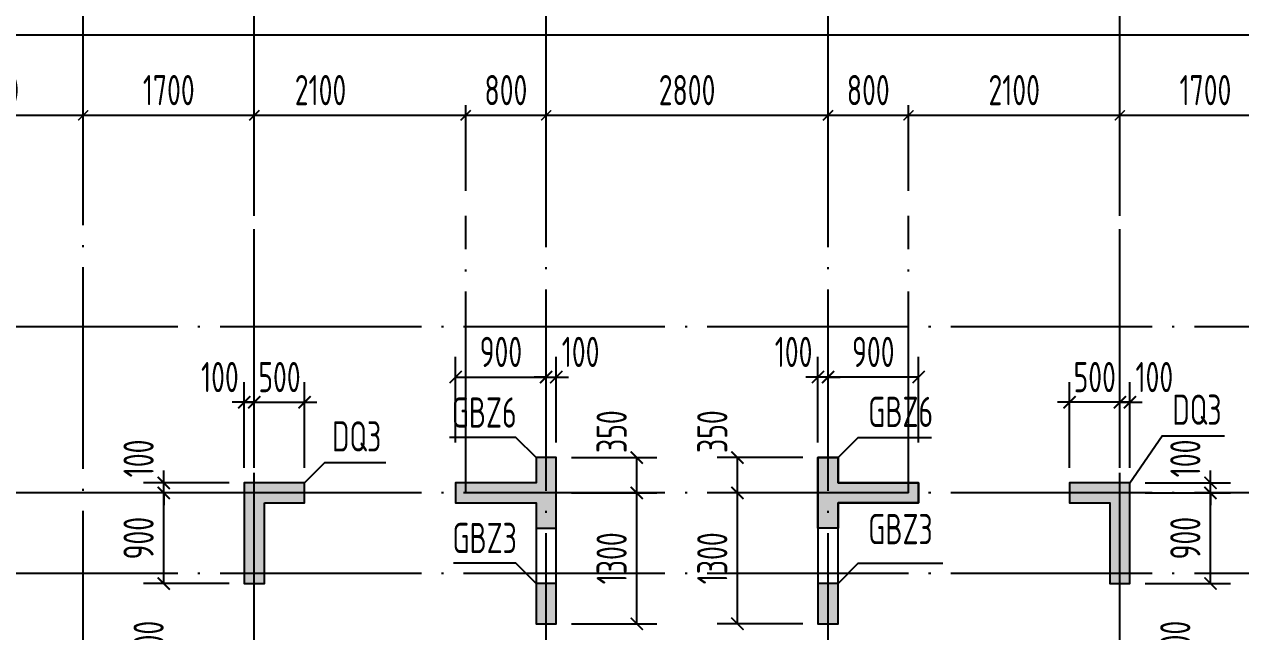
# Model space of a CAD drawing. Extents: x -1058961 to 23600, y -449123 to 2751847.
# Drawn here: x -438814 to -426729, y -176456 to -170423 of the extents above; entities that cross this region are included whole.
import ezdxf
from ezdxf.enums import TextEntityAlignment as Align

# ---------------------------------------------------------------- set-up
doc = ezdxf.new("R2010")
doc.units = 0
doc.header["$LTSCALE"] = 1000
doc.linetypes.add('DOTE', pattern=[2.42, 2, -0.2, 0.02, -0.2])
doc.layers.get('0').update_dxf_attribs({"linetype": 'CONTINUOUS'})
doc.layers.get('DEFPOINTS').update_dxf_attribs({"linetype": 'CONTINUOUS'})
for name, color, linetype in [('A-AXIS', 1, 'CONTINUOUS'), ('A-DOTE', 10, 'DOTE'), ('S-Q墙实线', 6, 'CONTINUOUS'), ('S-Q墙标注', 3, 'CONTINUOUS'), ('S-X详图填充', 252, 'CONTINUOUS'), ('S-X详图实线', 4, 'CONTINUOUS'), ('S-Y一般标注', 3, 'CONTINUOUS'), ('S-Z柱编号', 6, 'CONTINUOUS')]:
    doc.layers.add(name, color=color, linetype=linetype)
doc.styles.add('TSSD_DIMENSION', font='Tssdeng.shx', dxfattribs={"width": 0.7, "bigfont": 'tssdchn.shx'})
doc.styles.add('TSSD_REIN', font='tssdeng.shx', dxfattribs={"width": 0.7, "height": 300, "bigfont": 'tssdchn.shx'})
doc.styles.add('结构文字', font='zstxt.shx', dxfattribs={"width": 0.7, "bigfont": 'zshz.shx'})
doc.dimstyles.new('STRUCK', dxfattribs={"dimtxt": 400, "dimasz": 121, "dimexe": 200, "dimexo": 150, "dimgap": 115, "dimtad": 1, "dimdec": 0, "dimdsep": 46, "dimtxsty": '结构文字', "dimblk": 'ARCHTICK', "dimcen": 400, "dimclrd": 3, "dimclre": 3, "dimclrt": 7, "dimadec": 0, "dimazin": 0, "dimtfac": 1, "dimtdec": 0, "dimtix": 1, "dimtmove": 2, "dimatfit": 3, "dimldrblk": '_DIMX', "dimfxl": 0, "dimtolj": 1, "dimtzin": 0, "dimarcsym": 0})
doc.dimstyles.new('TSSD_100_100', dxfattribs={"dimtxt": 300, "dimasz": 100, "dimexe": 100, "dimexo": 250, "dimgap": 100, "dimtad": 1, "dimdec": 0, "dimzin": 0, "dimdsep": 46, "dimtxsty": 'TSSD_DIMENSION', "dimblk": 'ARCHTICK', "dimcen": 0, "dimdle": 100, "dimclrt": 7, "dimadec": 0, "dimazin": 0, "dimtfac": 1, "dimtdec": 0, "dimtix": 1, "dimtmove": 2, "dimatfit": 3, "dimldrblk": 'ARCHTICK', "dimfxl": 0, "dimtolj": 1, "dimtzin": 0, "dimarcsym": 0})

# ---------------------------------------------------------------- blocks, each defined once
blk = doc.blocks.new('_ArchTick')
at = {"color": 0, "linetype": 'ByBlock', "const_width": 0.15}
blk.add_lwpolyline([(-0.5, -0.5), (0.5, 0.5)], dxfattribs=at)
blk = doc.blocks.new('*D1064')
at = {"layer": 'DEFPOINTS', "color": 0}
for p in [(11100, 19250), (9300, 18250), (11100, 18250)]:
    blk.add_point(p, dxfattribs=at)
at = {"layer": 'S-Y一般标注', "color": 0, "lineweight": -2}
for p, q in [((9300, 18500), (9300, 19350)), ((11100, 18500), (11100, 19350)), ((9200, 19250), (11200, 19250))]:
    blk.add_line(p, q, dxfattribs=at)
at = {"layer": 'S-Y一般标注', "color": 0, "lineweight": -2, "xscale": 100, "yscale": 100, "zscale": 100, "rotation": 180}
blk.add_blockref('_ArchTick', (9300, 19250), dxfattribs=at)
at = {"layer": 'S-Y一般标注', "color": 0, "lineweight": -2, "xscale": 100, "yscale": 100, "zscale": 100}
blk.add_blockref('_ArchTick', (11100, 19250), dxfattribs=at)
at = {"layer": 'S-Y一般标注', "color": 7, "insert": (10200, 19500), "char_height": 300, "attachment_point": 5, "style": 'TSSD_DIMENSION'}
blk.add_mtext('\\A1;1800', dxfattribs=at)
blk = doc.blocks.new('*D1065')
at = {"layer": 'DEFPOINTS', "color": 0}
for p in [(12800, 19250), (11100, 18250), (12800, 18250)]:
    blk.add_point(p, dxfattribs=at)
at = {"layer": 'S-Y一般标注', "color": 0, "lineweight": -2}
for p, q in [((11100, 18500), (11100, 19350)), ((12800, 18500), (12800, 19350)), ((11000, 19250), (12900, 19250))]:
    blk.add_line(p, q, dxfattribs=at)
at = {"layer": 'S-Y一般标注', "color": 0, "lineweight": -2, "xscale": 100, "yscale": 100, "zscale": 100, "rotation": 180}
blk.add_blockref('_ArchTick', (11100, 19250), dxfattribs=at)
at = {"layer": 'S-Y一般标注', "color": 0, "lineweight": -2, "xscale": 100, "yscale": 100, "zscale": 100}
blk.add_blockref('_ArchTick', (12800, 19250), dxfattribs=at)
at = {"layer": 'S-Y一般标注', "color": 7, "insert": (11950, 19500), "char_height": 300, "attachment_point": 5, "style": 'TSSD_DIMENSION'}
blk.add_mtext('\\A1;1700', dxfattribs=at)
blk = doc.blocks.new('*D1066')
at = {"layer": 'DEFPOINTS', "color": 0}
for p in [(14900, 19250), (12800, 18250), (14900, 18250)]:
    blk.add_point(p, dxfattribs=at)
at = {"layer": 'S-Y一般标注', "color": 0, "lineweight": -2}
for p, q in [((12800, 18500), (12800, 19350)), ((14900, 18500), (14900, 19350)), ((12700, 19250), (15000, 19250))]:
    blk.add_line(p, q, dxfattribs=at)
at = {"layer": 'S-Y一般标注', "color": 0, "lineweight": -2, "xscale": 100, "yscale": 100, "zscale": 100, "rotation": 180}
blk.add_blockref('_ArchTick', (12800, 19250), dxfattribs=at)
at = {"layer": 'S-Y一般标注', "color": 0, "lineweight": -2, "xscale": 100, "yscale": 100, "zscale": 100}
blk.add_blockref('_ArchTick', (14900, 19250), dxfattribs=at)
at = {"layer": 'S-Y一般标注', "color": 7, "insert": (13458, 19500), "char_height": 300, "attachment_point": 5, "style": 'TSSD_DIMENSION'}
blk.add_mtext('\\A1;2100', dxfattribs=at)
blk = doc.blocks.new('*D1067')
at = {"layer": 'DEFPOINTS', "color": 0}
for p in [(18500, 19250), (15700, 18250), (18500, 18250)]:
    blk.add_point(p, dxfattribs=at)
at = {"layer": 'S-Y一般标注', "color": 0, "lineweight": -2}
for p, q in [((15700, 18500), (15700, 19350)), ((18500, 18500), (18500, 19350)), ((15600, 19250), (18600, 19250))]:
    blk.add_line(p, q, dxfattribs=at)
at = {"layer": 'S-Y一般标注', "color": 0, "lineweight": -2, "xscale": 100, "yscale": 100, "zscale": 100, "rotation": 180}
blk.add_blockref('_ArchTick', (15700, 19250), dxfattribs=at)
at = {"layer": 'S-Y一般标注', "color": 0, "lineweight": -2, "xscale": 100, "yscale": 100, "zscale": 100}
blk.add_blockref('_ArchTick', (18500, 19250), dxfattribs=at)
at = {"layer": 'S-Y一般标注', "color": 7, "insert": (17100, 19500), "char_height": 300, "attachment_point": 5, "style": 'TSSD_DIMENSION'}
blk.add_mtext('\\A1;2800', dxfattribs=at)
blk = doc.blocks.new('*D1068')
at = {"layer": 'DEFPOINTS', "color": 0}
for p in [(19300, 19250), (18500, 18250), (19300, 18250)]:
    blk.add_point(p, dxfattribs=at)
at = {"layer": 'S-Y一般标注', "color": 0, "lineweight": -2}
for p, q in [((18500, 18500), (18500, 19350)), ((19300, 18500), (19300, 19350)), ((18400, 19250), (19400, 19250))]:
    blk.add_line(p, q, dxfattribs=at)
at = {"layer": 'S-Y一般标注', "color": 0, "lineweight": -2, "xscale": 100, "yscale": 100, "zscale": 100, "rotation": 180}
blk.add_blockref('_ArchTick', (18500, 19250), dxfattribs=at)
at = {"layer": 'S-Y一般标注', "color": 0, "lineweight": -2, "xscale": 100, "yscale": 100, "zscale": 100}
blk.add_blockref('_ArchTick', (19300, 19250), dxfattribs=at)
at = {"layer": 'S-Y一般标注', "color": 7, "insert": (18900, 19500), "char_height": 300, "attachment_point": 5, "style": 'TSSD_DIMENSION'}
blk.add_mtext('\\A1;800', dxfattribs=at)
blk = doc.blocks.new('*D1069')
at = {"layer": 'DEFPOINTS', "color": 0}
for p in [(23100, 19250), (21400, 18250), (23100, 18250)]:
    blk.add_point(p, dxfattribs=at)
at = {"layer": 'S-Y一般标注', "color": 0, "lineweight": -2}
for p, q in [((21400, 18500), (21400, 19350)), ((23100, 18500), (23100, 19350)), ((21300, 19250), (23200, 19250))]:
    blk.add_line(p, q, dxfattribs=at)
at = {"layer": 'S-Y一般标注', "color": 0, "lineweight": -2, "xscale": 100, "yscale": 100, "zscale": 100, "rotation": 180}
blk.add_blockref('_ArchTick', (21400, 19250), dxfattribs=at)
at = {"layer": 'S-Y一般标注', "color": 0, "lineweight": -2, "xscale": 100, "yscale": 100, "zscale": 100}
blk.add_blockref('_ArchTick', (23100, 19250), dxfattribs=at)
at = {"layer": 'S-Y一般标注', "color": 7, "insert": (22250, 19500), "char_height": 300, "attachment_point": 5, "style": 'TSSD_DIMENSION'}
blk.add_mtext('\\A1;1700', dxfattribs=at)
blk = doc.blocks.new('*D1084')
at = {"layer": 'DEFPOINTS', "color": 0}
for p in [(54600, 20050), (4600, 18250), (54600, 18250)]:
    blk.add_point(p, dxfattribs=at)
at = {"layer": 'S-Y一般标注', "color": 0, "lineweight": -2}
for p, q in [((4600, 18500), (4600, 20150)), ((54600, 18500), (54600, 20150)), ((4500, 20050), (54700, 20050))]:
    blk.add_line(p, q, dxfattribs=at)
at = {"layer": 'S-Y一般标注', "color": 0, "lineweight": -2, "xscale": 100, "yscale": 100, "zscale": 100, "rotation": 180}
blk.add_blockref('_ArchTick', (4600, 20050), dxfattribs=at)
at = {"layer": 'S-Y一般标注', "color": 0, "lineweight": -2, "xscale": 100, "yscale": 100, "zscale": 100}
blk.add_blockref('_ArchTick', (54600, 20050), dxfattribs=at)
at = {"layer": 'S-Y一般标注', "color": 7, "insert": (29600, 20300), "char_height": 300, "attachment_point": 5, "style": 'TSSD_DIMENSION'}
blk.add_mtext('\\A1;50000', dxfattribs=at)
blk = doc.blocks.new('*D1095')
at = {"layer": 'DEFPOINTS', "color": 0}
for p in [(15700, 19250), (14900, 18250), (15700, 18250)]:
    blk.add_point(p, dxfattribs=at)
at = {"layer": 'S-Y一般标注', "color": 0, "lineweight": -2}
for p, q in [((14900, 18500), (14900, 19350)), ((15700, 18500), (15700, 19350)), ((14800, 19250), (15800, 19250))]:
    blk.add_line(p, q, dxfattribs=at)
at = {"layer": 'S-Y一般标注', "color": 0, "lineweight": -2, "xscale": 100, "yscale": 100, "zscale": 100, "rotation": 180}
blk.add_blockref('_ArchTick', (14900, 19250), dxfattribs=at)
at = {"layer": 'S-Y一般标注', "color": 0, "lineweight": -2, "xscale": 100, "yscale": 100, "zscale": 100}
blk.add_blockref('_ArchTick', (15700, 19250), dxfattribs=at)
at = {"layer": 'S-Y一般标注', "color": 7, "insert": (15300, 19500), "char_height": 300, "attachment_point": 5, "style": 'TSSD_DIMENSION'}
blk.add_mtext('\\A1;800', dxfattribs=at)
blk = doc.blocks.new('*D1096')
at = {"layer": 'DEFPOINTS', "color": 0}
for p in [(21400, 19250), (19300, 18250), (21400, 18250)]:
    blk.add_point(p, dxfattribs=at)
at = {"layer": 'S-Y一般标注', "color": 0, "lineweight": -2}
for p, q in [((19300, 18500), (19300, 19350)), ((21400, 18500), (21400, 19350)), ((19200, 19250), (21500, 19250))]:
    blk.add_line(p, q, dxfattribs=at)
at = {"layer": 'S-Y一般标注', "color": 0, "lineweight": -2, "xscale": 100, "yscale": 100, "zscale": 100, "rotation": 180}
blk.add_blockref('_ArchTick', (19300, 19250), dxfattribs=at)
at = {"layer": 'S-Y一般标注', "color": 0, "lineweight": -2, "xscale": 100, "yscale": 100, "zscale": 100}
blk.add_blockref('_ArchTick', (21400, 19250), dxfattribs=at)
at = {"layer": 'S-Y一般标注', "color": 7, "insert": (20350, 19500), "char_height": 300, "attachment_point": 5, "style": 'TSSD_DIMENSION'}
blk.add_mtext('\\A1;2100', dxfattribs=at)
blk = doc.blocks.new('*D894')
at = {"layer": 'DEFPOINTS', "color": 0}
for p in [(-438129, -176777), (-437329, -176777), (-438129, -176877)]:
    blk.add_point(p, dxfattribs=at)
at = {"layer": 'S-Q墙标注', "color": 3, "lineweight": -2}
for p, q in [((-437329, -176777), (-437329, -176656)), ((-437979, -176777), (-437129, -176777)), ((-437329, -176877), (-437329, -176777)), ((-437979, -176877), (-437129, -176877)), ((-437329, -176877), (-437329, -176998))]:
    blk.add_line(p, q, dxfattribs=at)
at = {"layer": 'S-Q墙标注', "color": 3, "lineweight": -2, "xscale": 121, "yscale": 121, "zscale": 121}
for p, rotation in [((-437329, -176777), 270), ((-437329, -176877), 90)]:
    blk.add_blockref('_ArchTick', p, dxfattribs=dict(at, rotation=rotation))
at = {"layer": 'S-Q墙标注', "color": 7, "insert": (-437579, -176535), "char_height": 300, "attachment_point": 5, "rotation": 90, "style": 'TSSD_REIN'}
blk.add_mtext('\\A1;100', dxfattribs=at)
blk = doc.blocks.new('_DIMX')
blk.add_line((-150, 0), (150, 0))
at = {"const_width": 50}
blk.add_lwpolyline([(-70, -70), (70, 70)], dxfattribs=at)
blk = doc.blocks.new('*D901')
at = {"layer": 'DEFPOINTS', "color": 0}
for p in [(-437429, -175077), (-436629, -175077), (-436629, -175977)]:
    blk.add_point(p, dxfattribs=at)
at = {"layer": 'S-Q墙标注', "color": 3, "lineweight": -2}
for p, q in [((-436779, -175077), (-437629, -175077)), ((-437429, -175977), (-437429, -175077)), ((-436779, -175977), (-437629, -175977))]:
    blk.add_line(p, q, dxfattribs=at)
at = {"layer": 'S-Q墙标注', "color": 3, "lineweight": -2, "xscale": 121, "yscale": 121, "zscale": 121}
for p, rotation in [((-437429, -175077), 90), ((-437429, -175977), 270)]:
    blk.add_blockref('_ArchTick', p, dxfattribs=dict(at, rotation=rotation))
at = {"layer": 'S-Q墙标注', "color": 7, "insert": (-437679, -175527), "char_height": 300, "attachment_point": 5, "rotation": 90, "style": 'TSSD_REIN'}
blk.add_mtext('\\A1;900', dxfattribs=at)
blk = doc.blocks.new('*D902')
at = {"layer": 'DEFPOINTS', "color": 0}
for p in [(-437429, -174977), (-436629, -174977), (-436629, -175077)]:
    blk.add_point(p, dxfattribs=at)
at = {"layer": 'S-Q墙标注', "color": 3, "lineweight": -2}
for p, q in [((-437429, -174977), (-437429, -174856)), ((-436779, -174977), (-437629, -174977)), ((-437429, -175077), (-437429, -174977)), ((-436779, -175077), (-437629, -175077)), ((-437429, -175077), (-437429, -175198))]:
    blk.add_line(p, q, dxfattribs=at)
at = {"layer": 'S-Q墙标注', "color": 3, "lineweight": -2, "xscale": 121, "yscale": 121, "zscale": 121}
for p, rotation in [((-437429, -174977), 270), ((-437429, -175077), 90)]:
    blk.add_blockref('_ArchTick', p, dxfattribs=dict(at, rotation=rotation))
at = {"layer": 'S-Q墙标注', "color": 7, "insert": (-437679, -174735), "char_height": 300, "attachment_point": 5, "rotation": 90, "style": 'TSSD_REIN'}
blk.add_mtext('\\A1;100', dxfattribs=at)
blk = doc.blocks.new('*D903')
at = {"layer": 'DEFPOINTS', "color": 0}
for p in [(-436529, -174177), (-436629, -174977), (-436529, -174977)]:
    blk.add_point(p, dxfattribs=at)
at = {"layer": 'S-Q墙标注', "color": 3, "lineweight": -2}
for p, q in [((-436629, -174827), (-436629, -173977)), ((-436529, -174827), (-436529, -173977)), ((-436629, -174177), (-436750, -174177)), ((-436629, -174177), (-436529, -174177)), ((-436529, -174177), (-436408, -174177))]:
    blk.add_line(p, q, dxfattribs=at)
at = {"layer": 'S-Q墙标注', "color": 3, "lineweight": -2, "xscale": 121, "yscale": 121, "zscale": 121}
blk.add_blockref('_ArchTick', (-436629, -174177), dxfattribs=at)
at = {"layer": 'S-Q墙标注', "color": 3, "lineweight": -2, "xscale": 121, "yscale": 121, "zscale": 121, "rotation": 180}
blk.add_blockref('_ArchTick', (-436529, -174177), dxfattribs=at)
at = {"layer": 'S-Q墙标注', "color": 7, "insert": (-436871, -173927), "char_height": 300, "attachment_point": 5, "style": 'TSSD_REIN'}
blk.add_mtext('\\A1;100', dxfattribs=at)
blk = doc.blocks.new('*D904')
at = {"layer": 'DEFPOINTS', "color": 0}
for p in [(-436029, -174177), (-436529, -174977), (-436029, -174977)]:
    blk.add_point(p, dxfattribs=at)
at = {"layer": 'S-Q墙标注', "color": 3, "lineweight": -2}
for p, q in [((-436529, -174827), (-436529, -173977)), ((-436029, -174827), (-436029, -173977)), ((-436529, -174177), (-436650, -174177)), ((-436529, -174177), (-436029, -174177)), ((-436029, -174177), (-435908, -174177))]:
    blk.add_line(p, q, dxfattribs=at)
at = {"layer": 'S-Q墙标注', "color": 3, "lineweight": -2, "xscale": 121, "yscale": 121, "zscale": 121}
blk.add_blockref('_ArchTick', (-436529, -174177), dxfattribs=at)
at = {"layer": 'S-Q墙标注', "color": 3, "lineweight": -2, "xscale": 121, "yscale": 121, "zscale": 121, "rotation": 180}
blk.add_blockref('_ArchTick', (-436029, -174177), dxfattribs=at)
at = {"layer": 'S-Q墙标注', "color": 7, "insert": (-436279, -173927), "char_height": 300, "attachment_point": 5, "style": 'TSSD_REIN'}
blk.add_mtext('\\A1;500', dxfattribs=at)
blk = doc.blocks.new('*D925')
at = {"layer": 'DEFPOINTS', "color": 0}
for p in [(-427129, -176777), (-426329, -176777), (-426329, -176877)]:
    blk.add_point(p, dxfattribs=at)
at = {"layer": 'S-Q墙标注', "color": 3, "lineweight": -2}
for p, q in [((-427129, -176777), (-427129, -176656)), ((-426479, -176777), (-427329, -176777)), ((-427129, -176877), (-427129, -176777)), ((-426479, -176877), (-427329, -176877)), ((-427129, -176877), (-427129, -176998))]:
    blk.add_line(p, q, dxfattribs=at)
at = {"layer": 'S-Q墙标注', "color": 3, "lineweight": -2, "xscale": 121, "yscale": 121, "zscale": 121}
for p, rotation in [((-427129, -176777), 270), ((-427129, -176877), 90)]:
    blk.add_blockref('_ArchTick', p, dxfattribs=dict(at, rotation=rotation))
at = {"layer": 'S-Q墙标注', "color": 7, "insert": (-427379, -176535), "char_height": 300, "attachment_point": 5, "rotation": 90, "style": 'TSSD_REIN'}
blk.add_mtext('\\A1;100', dxfattribs=at)
blk = doc.blocks.new('*D932')
at = {"layer": 'DEFPOINTS', "color": 0}
for p in [(-427829, -175077), (-427029, -175077), (-427829, -175977)]:
    blk.add_point(p, dxfattribs=at)
at = {"layer": 'S-Q墙标注', "color": 3, "lineweight": -2}
for p, q in [((-427679, -175077), (-426829, -175077)), ((-427029, -175977), (-427029, -175077)), ((-427679, -175977), (-426829, -175977))]:
    blk.add_line(p, q, dxfattribs=at)
at = {"layer": 'S-Q墙标注', "color": 3, "lineweight": -2, "xscale": 121, "yscale": 121, "zscale": 121}
for p, rotation in [((-427029, -175077), 90), ((-427029, -175977), 270)]:
    blk.add_blockref('_ArchTick', p, dxfattribs=dict(at, rotation=rotation))
at = {"layer": 'S-Q墙标注', "color": 7, "insert": (-427279, -175527), "char_height": 300, "attachment_point": 5, "rotation": 90, "style": 'TSSD_REIN'}
blk.add_mtext('\\A1;900', dxfattribs=at)
blk = doc.blocks.new('*D933')
at = {"layer": 'DEFPOINTS', "color": 0}
for p in [(-427829, -174977), (-427029, -174977), (-427829, -175077)]:
    blk.add_point(p, dxfattribs=at)
at = {"layer": 'S-Q墙标注', "color": 3, "lineweight": -2}
for p, q in [((-427029, -174977), (-427029, -174856)), ((-427679, -174977), (-426829, -174977)), ((-427029, -175077), (-427029, -174977)), ((-427679, -175077), (-426829, -175077)), ((-427029, -175077), (-427029, -175198))]:
    blk.add_line(p, q, dxfattribs=at)
at = {"layer": 'S-Q墙标注', "color": 3, "lineweight": -2, "xscale": 121, "yscale": 121, "zscale": 121}
for p, rotation in [((-427029, -174977), 270), ((-427029, -175077), 90)]:
    blk.add_blockref('_ArchTick', p, dxfattribs=dict(at, rotation=rotation))
at = {"layer": 'S-Q墙标注', "color": 7, "insert": (-427279, -174735), "char_height": 300, "attachment_point": 5, "rotation": 90, "style": 'TSSD_REIN'}
blk.add_mtext('\\A1;100', dxfattribs=at)
blk = doc.blocks.new('*D934')
at = {"layer": 'DEFPOINTS', "color": 0}
for p in [(-427929, -174177), (-427929, -174977), (-427829, -174977)]:
    blk.add_point(p, dxfattribs=at)
at = {"layer": 'S-Q墙标注', "color": 3, "lineweight": -2}
for p, q in [((-427929, -174827), (-427929, -173977)), ((-427829, -174827), (-427829, -173977)), ((-427929, -174177), (-428050, -174177)), ((-427829, -174177), (-427929, -174177)), ((-427829, -174177), (-427708, -174177))]:
    blk.add_line(p, q, dxfattribs=at)
at = {"layer": 'S-Q墙标注', "color": 3, "lineweight": -2, "xscale": 121, "yscale": 121, "zscale": 121}
blk.add_blockref('_ArchTick', (-427929, -174177), dxfattribs=at)
at = {"layer": 'S-Q墙标注', "color": 3, "lineweight": -2, "xscale": 121, "yscale": 121, "zscale": 121, "rotation": 180}
blk.add_blockref('_ArchTick', (-427829, -174177), dxfattribs=at)
at = {"layer": 'S-Q墙标注', "color": 7, "insert": (-427587, -173927), "char_height": 300, "attachment_point": 5, "style": 'TSSD_REIN'}
blk.add_mtext('\\A1;100', dxfattribs=at)
blk = doc.blocks.new('*D935')
at = {"layer": 'DEFPOINTS', "color": 0}
for p in [(-428429, -174177), (-428429, -174977), (-427929, -174977)]:
    blk.add_point(p, dxfattribs=at)
at = {"layer": 'S-Q墙标注', "color": 3, "lineweight": -2}
for p, q in [((-428429, -174827), (-428429, -173977)), ((-427929, -174827), (-427929, -173977)), ((-428429, -174177), (-428550, -174177)), ((-427929, -174177), (-428429, -174177)), ((-427929, -174177), (-427808, -174177))]:
    blk.add_line(p, q, dxfattribs=at)
at = {"layer": 'S-Q墙标注', "color": 3, "lineweight": -2, "xscale": 121, "yscale": 121, "zscale": 121}
blk.add_blockref('_ArchTick', (-428429, -174177), dxfattribs=at)
at = {"layer": 'S-Q墙标注', "color": 3, "lineweight": -2, "xscale": 121, "yscale": 121, "zscale": 121, "rotation": 180}
blk.add_blockref('_ArchTick', (-427929, -174177), dxfattribs=at)
at = {"layer": 'S-Q墙标注', "color": 7, "insert": (-428179, -173927), "char_height": 300, "attachment_point": 5, "style": 'TSSD_REIN'}
blk.add_mtext('\\A1;500', dxfattribs=at)
blk = doc.blocks.new('*D1260')
at = {"layer": 'DEFPOINTS', "color": 0}
for p in [(-433529, -175077), (-432729, -175077), (-433529, -176377)]:
    blk.add_point(p, dxfattribs=at)
at = {"layer": 'S-Q墙标注', "color": 3, "lineweight": -2}
for p, q in [((-433379, -175077), (-432529, -175077)), ((-432729, -176377), (-432729, -175077)), ((-433379, -176377), (-432529, -176377))]:
    blk.add_line(p, q, dxfattribs=at)
at = {"layer": 'S-Q墙标注', "color": 3, "lineweight": -2, "xscale": 121, "yscale": 121, "zscale": 121}
for p, rotation in [((-432729, -175077), 90), ((-432729, -176377), 270)]:
    blk.add_blockref('_ArchTick', p, dxfattribs=dict(at, rotation=rotation))
at = {"layer": 'S-Q墙标注', "color": 7, "insert": (-432979, -175727), "char_height": 300, "attachment_point": 5, "rotation": 90, "style": 'TSSD_REIN'}
blk.add_mtext('\\A1;1300', dxfattribs=at)
blk = doc.blocks.new('*D1261')
at = {"layer": 'DEFPOINTS', "color": 0}
for p in [(-433529, -174727), (-432729, -174727), (-433529, -175077)]:
    blk.add_point(p, dxfattribs=at)
at = {"layer": 'S-Q墙标注', "color": 3, "lineweight": -2}
for p, q in [((-433379, -174727), (-432529, -174727)), ((-432729, -175077), (-432729, -174727)), ((-433379, -175077), (-432529, -175077))]:
    blk.add_line(p, q, dxfattribs=at)
at = {"layer": 'S-Q墙标注', "color": 3, "lineweight": -2, "xscale": 121, "yscale": 121, "zscale": 121}
for p, rotation in [((-432729, -174727), 90), ((-432729, -175077), 270)]:
    blk.add_blockref('_ArchTick', p, dxfattribs=dict(at, rotation=rotation))
at = {"layer": 'S-Q墙标注', "color": 7, "insert": (-432979, -174469), "char_height": 300, "attachment_point": 5, "rotation": 90, "style": 'TSSD_REIN'}
blk.add_mtext('\\A1;350', dxfattribs=at)
blk = doc.blocks.new('*D1262')
at = {"layer": 'DEFPOINTS', "color": 0}
for p in [(-433629, -173927), (-434529, -174727), (-433629, -174727)]:
    blk.add_point(p, dxfattribs=at)
at = {"layer": 'S-Q墙标注', "color": 3, "lineweight": -2}
for p, q in [((-434529, -174577), (-434529, -173727)), ((-433629, -174577), (-433629, -173727)), ((-434529, -173927), (-433629, -173927))]:
    blk.add_line(p, q, dxfattribs=at)
at = {"layer": 'S-Q墙标注', "color": 3, "lineweight": -2, "xscale": 121, "yscale": 121, "zscale": 121, "rotation": 180}
blk.add_blockref('_ArchTick', (-434529, -173927), dxfattribs=at)
at = {"layer": 'S-Q墙标注', "color": 3, "lineweight": -2, "xscale": 121, "yscale": 121, "zscale": 121}
blk.add_blockref('_ArchTick', (-433629, -173927), dxfattribs=at)
at = {"layer": 'S-Q墙标注', "color": 7, "insert": (-434079, -173677), "char_height": 300, "attachment_point": 5, "style": 'TSSD_REIN'}
blk.add_mtext('\\A1;900', dxfattribs=at)
blk = doc.blocks.new('*D1263')
at = {"layer": 'DEFPOINTS', "color": 0}
for p in [(-433529, -173927), (-433629, -174727), (-433529, -174727)]:
    blk.add_point(p, dxfattribs=at)
at = {"layer": 'S-Q墙标注', "color": 3, "lineweight": -2}
for p, q in [((-433629, -174577), (-433629, -173727)), ((-433529, -174577), (-433529, -173727)), ((-433629, -173927), (-433750, -173927)), ((-433629, -173927), (-433529, -173927)), ((-433529, -173927), (-433408, -173927))]:
    blk.add_line(p, q, dxfattribs=at)
at = {"layer": 'S-Q墙标注', "color": 3, "lineweight": -2, "xscale": 121, "yscale": 121, "zscale": 121}
blk.add_blockref('_ArchTick', (-433629, -173927), dxfattribs=at)
at = {"layer": 'S-Q墙标注', "color": 3, "lineweight": -2, "xscale": 121, "yscale": 121, "zscale": 121, "rotation": 180}
blk.add_blockref('_ArchTick', (-433529, -173927), dxfattribs=at)
at = {"layer": 'S-Q墙标注', "color": 7, "insert": (-433287, -173677), "char_height": 300, "attachment_point": 5, "style": 'TSSD_REIN'}
blk.add_mtext('\\A1;100', dxfattribs=at)
blk = doc.blocks.new('*D1264')
at = {"layer": 'DEFPOINTS', "color": 0}
for p in [(-431729, -175077), (-430929, -175077), (-430929, -176377)]:
    blk.add_point(p, dxfattribs=at)
at = {"layer": 'S-Q墙标注', "color": 3, "lineweight": -2}
for p, q in [((-431079, -175077), (-431929, -175077)), ((-431729, -176377), (-431729, -175077)), ((-431079, -176377), (-431929, -176377))]:
    blk.add_line(p, q, dxfattribs=at)
at = {"layer": 'S-Q墙标注', "color": 3, "lineweight": -2, "xscale": 121, "yscale": 121, "zscale": 121}
for p, rotation in [((-431729, -175077), 90), ((-431729, -176377), 270)]:
    blk.add_blockref('_ArchTick', p, dxfattribs=dict(at, rotation=rotation))
at = {"layer": 'S-Q墙标注', "color": 7, "insert": (-431979, -175727), "char_height": 300, "attachment_point": 5, "rotation": 90, "style": 'TSSD_REIN'}
blk.add_mtext('\\A1;1300', dxfattribs=at)
blk = doc.blocks.new('*D1265')
at = {"layer": 'DEFPOINTS', "color": 0}
for p in [(-431729, -174727), (-430929, -174727), (-430929, -175077)]:
    blk.add_point(p, dxfattribs=at)
at = {"layer": 'S-Q墙标注', "color": 3, "lineweight": -2}
for p, q in [((-431079, -174727), (-431929, -174727)), ((-431729, -175077), (-431729, -174727)), ((-431079, -175077), (-431929, -175077))]:
    blk.add_line(p, q, dxfattribs=at)
at = {"layer": 'S-Q墙标注', "color": 3, "lineweight": -2, "xscale": 121, "yscale": 121, "zscale": 121}
for p, rotation in [((-431729, -174727), 90), ((-431729, -175077), 270)]:
    blk.add_blockref('_ArchTick', p, dxfattribs=dict(at, rotation=rotation))
at = {"layer": 'S-Q墙标注', "color": 7, "insert": (-431979, -174469), "char_height": 300, "attachment_point": 5, "rotation": 90, "style": 'TSSD_REIN'}
blk.add_mtext('\\A1;350', dxfattribs=at)
blk = doc.blocks.new('*D1266')
at = {"layer": 'DEFPOINTS', "color": 0}
for p in [(-430829, -173927), (-430829, -174727), (-429929, -174727)]:
    blk.add_point(p, dxfattribs=at)
at = {"layer": 'S-Q墙标注', "color": 3, "lineweight": -2}
for p, q in [((-430829, -174577), (-430829, -173727)), ((-429929, -174577), (-429929, -173727)), ((-429929, -173927), (-430829, -173927))]:
    blk.add_line(p, q, dxfattribs=at)
at = {"layer": 'S-Q墙标注', "color": 3, "lineweight": -2, "xscale": 121, "yscale": 121, "zscale": 121, "rotation": 180}
blk.add_blockref('_ArchTick', (-430829, -173927), dxfattribs=at)
at = {"layer": 'S-Q墙标注', "color": 3, "lineweight": -2, "xscale": 121, "yscale": 121, "zscale": 121}
blk.add_blockref('_ArchTick', (-429929, -173927), dxfattribs=at)
at = {"layer": 'S-Q墙标注', "color": 7, "insert": (-430379, -173677), "char_height": 300, "attachment_point": 5, "style": 'TSSD_REIN'}
blk.add_mtext('\\A1;900', dxfattribs=at)
blk = doc.blocks.new('*D1267')
at = {"layer": 'DEFPOINTS', "color": 0}
for p in [(-430929, -173927), (-430929, -174727), (-430829, -174727)]:
    blk.add_point(p, dxfattribs=at)
at = {"layer": 'S-Q墙标注', "color": 3, "lineweight": -2}
for p, q in [((-430929, -174577), (-430929, -173727)), ((-430829, -174577), (-430829, -173727)), ((-430929, -173927), (-431050, -173927)), ((-430829, -173927), (-430929, -173927)), ((-430829, -173927), (-430708, -173927))]:
    blk.add_line(p, q, dxfattribs=at)
at = {"layer": 'S-Q墙标注', "color": 3, "lineweight": -2, "xscale": 121, "yscale": 121, "zscale": 121}
blk.add_blockref('_ArchTick', (-430929, -173927), dxfattribs=at)
at = {"layer": 'S-Q墙标注', "color": 3, "lineweight": -2, "xscale": 121, "yscale": 121, "zscale": 121, "rotation": 180}
blk.add_blockref('_ArchTick', (-430829, -173927), dxfattribs=at)
at = {"layer": 'S-Q墙标注', "color": 7, "insert": (-431171, -173677), "char_height": 300, "attachment_point": 5, "style": 'TSSD_REIN'}
blk.add_mtext('\\A1;100', dxfattribs=at)
blk = doc.blocks.new('20210726.16395156')
at = {"layer": 'A-AXIS'}
for p, q in [((11100, 18249.9), (11100, 21049.9)), ((12800, 18249.9), (12800, 21049.9)), ((15700, 18249.9), (15700, 21049.9)), ((18500, 18249.9), (18500, 21049.9)), ((21400, 18249.9), (21400, 21049.9))]:
    blk.add_line(p, q, dxfattribs=at)
at = {"layer": 'A-DOTE'}
for p, q in [((11100, 10900), (11100, 18249.9)), ((12800, 13700), (12800, 18249.9)), ((14900, 15500), (14900, 18249.9)), ((15700, 13100.3), (15700, 18249.9)), ((18500, 13100.3), (18500, 18249.9)), ((19300, 15500), (19300, 18249.9)), ((21400, 13700), (21400, 18249.9)), ((55600, 17150), (3600, 17150)), ((55600, 15500), (3600, 15500)), ((55600, 14700), (3600, 14700))]:
    blk.add_line(p, q, dxfattribs=at)
at = {"layer": 'S-Y一般标注'}
for base, p1, p2, picture, middle in [((54600, 20049.9), (4600, 18249.9), (54600, 18249.9), '*D1084', (29600, 20299.9)), ((11100, 19249.9), (9300, 18249.9), (11100, 18249.9), '*D1064', (10200, 19499.9)), ((12800, 19249.9), (11100, 18249.9), (12800, 18249.9), '*D1065', (11950, 19499.9)), ((15700, 19249.9), (14900, 18249.9), (15700, 18249.9), '*D1095', (15300, 19499.9)), ((18500, 19249.9), (15700, 18249.9), (18500, 18249.9), '*D1067', (17100, 19499.9)), ((19300, 19249.9), (18500, 18249.9), (19300, 18249.9), '*D1068', (18900, 19499.9)), ((21400, 19249.9), (19300, 18249.9), (21400, 18249.9), '*D1096', (20350, 19499.9)), ((23100, 19249.9), (21400, 18249.9), (23100, 18249.9), '*D1069', (22250, 19499.9))]:
    dim = blk.add_linear_dim(base=base, p1=p1, p2=p2, dimstyle='TSSD_100_100', dxfattribs=at)
    dim.commit()
    dim.dimension.update_dxf_attribs({"geometry": picture, "text_midpoint": middle})
dim = blk.add_linear_dim(base=(14900, 19249.9), p1=(12800, 18249.9), p2=(14900, 18249.9), dimstyle='TSSD_100_100', dxfattribs=at)
dim.commit()
dim.dimension.update_dxf_attribs({"geometry": '*D1066', "text_midpoint": (13458.1, 19499.9), "dimtype": 160})

msp = doc.modelspace()

# ---------------------------------------------------------------- hatches: boundary and pattern name
at = {"layer": 'S-X详图填充'}
h = msp.add_hatch(color=256, dxfattribs=at)
h.dxf.hatch_style = 1
h.paths.add_polyline_path([(-433729.01, -175427.36), (-433529.01, -175427.36), (-433529.01, -174726.9), (-433729.01, -174726.9), (-433729.01, -174976.9), (-434529.13, -174976.9), (-434529.13, -175176.9), (-433729.01, -175176.9)])
h = msp.add_hatch(color=256, dxfattribs=at)
h.dxf.hatch_style = 1
h.paths.add_polyline_path([(-430729.01, -175427.36), (-430929.01, -175427.36), (-430929.01, -174726.9), (-430729.01, -174726.9), (-430729.01, -174976.9), (-429928.89, -174976.9), (-429928.89, -175176.9), (-430729.01, -175176.9)])
h = msp.add_hatch(color=256, dxfattribs=at)
h.dxf.hatch_style = 1
h.paths.add_polyline_path([(-436429.01, -175176.9), (-436029.09, -175176.9), (-436029.09, -174976.9), (-436629.01, -174976.9), (-436629.01, -175976.9), (-436429.01, -175976.9)])
h = msp.add_hatch(color=256, dxfattribs=at)
h.dxf.hatch_style = 1
h.paths.add_polyline_path([(-427829.01, -174976.9), (-428428.93, -174976.9), (-428428.93, -175176.9), (-428029.01, -175176.9), (-428029.01, -175976.9), (-427829.01, -175976.9)])
h = msp.add_hatch(color=256, dxfattribs=at)
h.dxf.hatch_style = 1
h.paths.add_polyline_path([(-433529.01, -175976.9), (-433729.01, -175976.9), (-433729.01, -176376.9), (-433529.01, -176376.9)])
h = msp.add_hatch(color=256, dxfattribs=at)
h.dxf.hatch_style = 1
h.paths.add_polyline_path([(-430729.01, -175976.9), (-430929.01, -175976.9), (-430929.01, -176376.9), (-430729.01, -176376.9)])

# ---------------------------------------------------------------- linework, layer by layer
at = {"layer": 'S-Q墙实线'}
msp.add_lwpolyline([(-433529.01, -175076.9), (-433529.01, -174726.9), (-433729.01, -174726.9), (-433729.01, -174976.9), (-434529.13, -174976.9), (-434529.13, -175176.9), (-433729.01, -175176.9), (-433729.01, -176376.9), (-433529.01, -176376.9), (-433529.01, -175076.9)], dxfattribs=at)
for points in [[(-430929.01, -175076.9), (-430929.01, -176376.9), (-430729.01, -176376.9), (-430729.01, -175176.9), (-429929.4, -175176.9), (-429929.4, -174976.9), (-430729.01, -174976.9), (-430729.01, -174726.9), (-430929.01, -174726.9)], [(-436429.01, -175176.9), (-436029.09, -175176.9), (-436029.09, -174976.9), (-436629.01, -174976.9), (-436629.01, -175976.9), (-436429.01, -175976.9)], [(-427829.01, -174976.9), (-428428.93, -174976.9), (-428428.93, -175176.9), (-428029.01, -175176.9), (-428029.01, -175976.9), (-427829.01, -175976.9)]]:
    msp.add_lwpolyline(points, close=True, dxfattribs=at)
at = {"layer": 'S-X详图实线'}
for points in [[(-433729.01, -175427.36), (-433529.01, -175427.36), (-433529.01, -174726.9), (-433729.01, -174726.9), (-433729.01, -174976.9), (-434529.13, -174976.9), (-434529.13, -175176.9), (-433729.01, -175176.9), (-433729.01, -175176.9)], [(-430729.01, -175427.36), (-430929.01, -175427.36), (-430929.01, -174726.9), (-430729.01, -174726.9), (-430729.01, -174976.9), (-429928.89, -174976.9), (-429928.89, -175176.9), (-430729.01, -175176.9), (-430729.01, -175176.9)], [(-436429.01, -175176.9), (-436029.09, -175176.9), (-436029.09, -174976.9), (-436629.01, -174976.9), (-436629.01, -175976.9), (-436429.01, -175976.9), (-436429.01, -175176.9)], [(-427829.01, -174976.9), (-428428.93, -174976.9), (-428428.93, -175176.9), (-428029.01, -175176.9), (-428029.01, -175976.9), (-427829.01, -175976.9), (-427829.01, -174976.9)], [(-433529.01, -175976.9), (-433729.01, -175976.9), (-433729.01, -176376.9), (-433529.01, -176376.9), (-433529.01, -175976.9)], [(-430729.01, -175976.9), (-430929.01, -175976.9), (-430929.01, -176376.9), (-430729.01, -176376.9), (-430729.01, -175976.9)]]:
    msp.add_lwpolyline(points, close=True, dxfattribs=at)
at = {"layer": 'S-Z柱编号', "color": 7}
for points in [[(-433729.07, -174726.9), (-433929.07, -174526.9), (-434590.68, -174526.9)], [(-430729.21, -174726.9), (-430529.21, -174526.9), (-429800.05, -174526.9)], [(-427829.01, -174976.9), (-427509.3, -174511.83), (-426888.51, -174511.83)], [(-436029.09, -174976.9), (-435829.09, -174776.9), (-435223.3, -174776.9)], [(-433729.01, -175976.9), (-433929.01, -175776.9), (-434549.1, -175776.9)], [(-430729.01, -175976.9), (-430529.01, -175776.9), (-429689.01, -175776.9)]]:
    msp.add_lwpolyline(points, dxfattribs=at)

# ---------------------------------------------------------------- block references
at = {"layer": 'A-DOTE'}
msp.add_blockref('20210726.16395156', (-449329.01, -190576.94), dxfattribs=at)

# ---------------------------------------------------------------- texts
at = {"layer": 'S-Z柱编号', "color": 7, "style": 'TSSD_REIN', "width": 0.7}
for s, p in [('GBZ6', (-434567.41, -174519.14)), ('GBZ6', (-430429.21, -174512.35)), ('DQ3', (-427407.57, -174491)), ('DQ3', (-435756.59, -174756.07)), ('GBZ3', (-430429.01, -175676.9)), ('GBZ3', (-434560.69, -175765.19))]:
    msp.add_text(s, height=300, dxfattribs=at).set_placement(p, align=Align.BOTTOM_LEFT)

# ---------------------------------------------------------------- dimensions: what is measured, and where the dimension line sits
at = {"layer": 'S-Q墙标注'}
for base, p1, p2, picture, middle in [((-433629.02, -173926.9), (-434529.13, -174726.9), (-433629.02, -174726.9), '*D1262', (-434079.08, -173676.9)), ((-436029.09, -174176.9), (-436529.01, -174976.9), (-436029.09, -174976.9), '*D904', (-436279.05, -173926.9))]:
    dim = msp.add_linear_dim(base=base, p1=p1, p2=p2, dimstyle='STRUCK', override={"dimtxt": 300, "dimgap": 100, "dimtxsty": 'TSSD_REIN'}, dxfattribs=at)
    dim.commit()
    dim.dimension.update_dxf_attribs({"geometry": picture, "text_midpoint": middle})
for base, p1, p2, picture, middle in [((-433529.01, -173926.9), (-433629.02, -174726.9), (-433529.01, -174726.9), '*D1263', (-433287.09, -173676.9)), ((-436529.01, -174176.9), (-436629.01, -174976.9), (-436529.01, -174976.9), '*D903', (-436870.93, -173926.9))]:
    dim = msp.add_linear_dim(base=base, p1=p1, p2=p2, dimstyle='STRUCK', override={"dimtxt": 300, "dimgap": 100, "dimtxsty": 'TSSD_REIN'}, dxfattribs=at)
    dim.commit()
    dim.dimension.update_dxf_attribs({"geometry": picture, "text_midpoint": middle, "dimtype": 160})
for base, p1, p2, angle, picture, middle in [((-430929.01, -173926.9), (-430829, -174726.9), (-430929.01, -174726.9), 180, '*D1267', (-431170.93, -173676.9)), ((-427929.01, -174176.9), (-427829.01, -174976.9), (-427929.01, -174976.9), 180, '*D934', (-427587.09, -173926.9)), ((-432729.01, -174726.9), (-433529.01, -175076.9), (-433529.01, -174726.9), 90, '*D1261', (-432979.01, -174468.82)), ((-431729.01, -174726.9), (-430929.01, -175076.9), (-430929.01, -174726.9), 90, '*D1265', (-431979.01, -174468.82)), ((-437429.01, -174976.9), (-436629.01, -175076.9), (-436629.01, -174976.9), 90, '*D902', (-437679.01, -174734.97)), ((-427029.01, -174976.9), (-427829.01, -175076.9), (-427829.01, -174976.9), 90, '*D933', (-427279.01, -174734.97)), ((-437329, -176776.9), (-438129, -176876.9), (-438129, -176776.9), 90, '*D894', (-437579, -176534.97)), ((-427129.02, -176776.9), (-426329.02, -176876.9), (-426329.02, -176776.9), 90, '*D925', (-427379.02, -176534.97))]:
    dim = msp.add_linear_dim(base=base, p1=p1, p2=p2, angle=angle, dimstyle='STRUCK', override={"dimtxt": 300, "dimgap": 100, "dimtxsty": 'TSSD_REIN'}, dxfattribs=at)
    dim.commit()
    dim.dimension.update_dxf_attribs({"geometry": picture, "text_midpoint": middle, "dimtype": 160})
for base, p1, p2, angle, picture, middle in [((-430829, -173926.9), (-429928.89, -174726.9), (-430829, -174726.9), 180, '*D1266', (-430378.94, -173676.9)), ((-428428.93, -174176.9), (-427929.01, -174976.9), (-428428.93, -174976.9), 180, '*D935', (-428178.97, -173926.9)), ((-437429.01, -175076.9), (-436629.01, -175976.9), (-436629.01, -175076.9), 90, '*D901', (-437679.01, -175526.9)), ((-432729.01, -175076.9), (-433529.01, -176376.9), (-433529.01, -175076.9), 90, '*D1260', (-432979.01, -175726.9)), ((-431729.01, -175076.9), (-430929.01, -176376.9), (-430929.01, -175076.9), 90, '*D1264', (-431979.01, -175726.9)), ((-427029.01, -175076.9), (-427829.01, -175976.9), (-427829.01, -175076.9), 90, '*D932', (-427279.01, -175526.9))]:
    dim = msp.add_linear_dim(base=base, p1=p1, p2=p2, angle=angle, dimstyle='STRUCK', override={"dimtxt": 300, "dimgap": 100, "dimtxsty": 'TSSD_REIN'}, dxfattribs=at)
    dim.commit()
    dim.dimension.update_dxf_attribs({"geometry": picture, "text_midpoint": middle})

doc.saveas('drawing.dxf')
